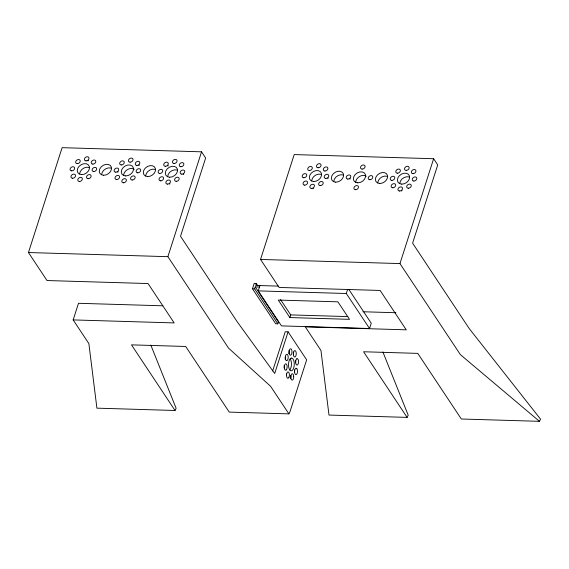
<?xml version="1.0" encoding="UTF-8"?>
<svg xmlns="http://www.w3.org/2000/svg" width="569" height="569" viewBox="0 0 569 569"><rect width="100%" height="100%" fill="white"/><g stroke="black" fill="none" stroke-linecap="round" stroke-linejoin="round"><path stroke-width="0.85" d="M162.89 305.802L78.501 303.291L73.166 319.913L174.171 322.922L148.047 283.547L47.035 280.538L28.45 252.529L62.113 147.67L201.547 151.823L205.651 158.004L180.522 236.256L237.095 321.613L274.706 373.484L288.078 331.834L285.24 331.748L272.643 371.009M288.078 331.834L306.655 359.828L290.005 411.7L288.903 413.876L270.595 386.287L228.574 348.15L167.883 256.676L201.547 151.823M407.112 417.39L328.996 415.064L320.959 350.497L305.247 326.826L406.259 329.828L380.128 290.453L279.123 287.445L260.538 259.436L294.201 154.576L433.635 158.73L437.732 164.91L412.61 243.162L469.183 328.526L540.55 419.154L539.448 421.33L461.331 419.004L417.781 353.377L363.57 351.763L407.112 417.39L408.215 415.214L382.88 351.941M259.485 287.032L255.225 286.904L278.447 321.905L277.828 323.832L275.702 323.768L252.472 288.768L254.179 283.447L256.313 283.511L257.764 285.702M277.828 323.832L254.606 288.832L255.225 286.904M256.313 283.511L255.694 285.439L278.447 286.115M348.982 289.649L371.244 323.192L369.537 328.512L281.47 325.888L258.248 290.887L259.955 285.567M289.87 317.559L278.255 300.062L337.908 301.833L349.522 319.337L289.87 317.559L290.723 314.899L280.56 299.586M369.537 328.512L346.308 293.512L347.545 289.649M539.448 421.33L460.392 354.643L399.964 263.582L433.635 158.73M73.166 319.913L88.871 343.591L96.908 408.158L175.032 410.484L176.134 408.307L150.799 345.034M28.45 252.529L167.883 256.676M260.538 259.436L399.964 263.582M252.472 288.768L254.606 288.832M258.248 290.887L346.308 293.512M362.994 311.755L395.868 312.737M290.723 314.899L347.744 316.599M288.903 413.876L229.243 412.098L185.693 346.471L131.482 344.857L175.032 410.484M290.738 375.412L290.844 376.201A3.186 1.437 -88.3 0 1 290.581 378.591M333.719 181.497A6.586 4.95 -33.6 0 1 343.071 174.975M355.732 182.151A6.586 4.95 -33.6 0 1 359.686 176.426A6.586 4.95 -33.6 0 1 366.322 176.219M349.764 179.064A2.468 1.856 -33.6 0 1 350.326 178.751M312.943 188.808A2.468 1.856 -33.6 0 1 313.427 188.389M327.751 178.41A2.468 1.856 -33.6 0 1 328.306 178.09M311.698 180.835A6.586 4.95 -33.6 0 1 321.051 174.32M401.494 191.006A2.468 1.856 -33.6 0 1 402.055 190.693M399.765 183.46A6.586 4.95 -33.6 0 1 409.118 176.938M377.745 182.805A6.586 4.95 -33.6 0 1 387.098 176.283M79.617 173.929A6.586 4.95 -33.6 0 1 88.97 167.414M169.406 184.1A2.468 1.856 -33.6 0 1 169.967 183.787M183.239 174.541A2.468 1.856 -33.6 0 1 183.723 174.121M87.967 160.863A2.468 1.856 -33.6 0 1 88.529 160.55M294.514 369.942A3.186 1.437 -88.3 0 1 294.536 372.375M145.664 175.899A6.586 4.95 -33.6 0 1 155.017 169.377M167.677 176.554A6.586 4.95 -33.6 0 1 177.03 170.031M101.631 174.583A6.586 4.95 -33.6 0 1 110.983 168.068M123.644 175.245A6.586 4.95 -33.6 0 1 127.598 169.519A6.586 4.95 -33.6 0 1 134.241 169.313M285.325 356.727A3.186 1.437 -88.3 0 1 285.062 359.117M138.808 165.423A2.468 1.856 -33.6 0 1 139.369 165.11M117.676 172.158A2.468 1.856 -33.6 0 1 118.238 171.838M290.226 358.996A6.373 2.881 -88.3 0 1 291.392 362.994L291.42 364.651A6.373 2.881 -88.3 0 1 289.742 370.021M293.284 352.296A3.186 1.437 -88.3 0 1 293.305 354.729M284.166 365.518A3.186 1.437 -88.3 0 1 284.187 367.944M286.513 373.947A3.186 1.437 -88.3 0 1 286.534 375.59M295.567 360.362A3.186 1.437 -88.3 0 1 295.588 362.794M289.002 350.468A3.186 1.437 -88.3 0 1 289.102 351.251L289.109 352.083A3.186 1.437 -88.3 0 1 288.839 353.648M167.834 165.956A2.468 1.856 -33.6 0 1 168.431 165.771M293.647 352.062L293.462 352.808A3.186 1.437 -88.3 0 0 293.953 356.471A3.186 1.437 -88.3 0 0 295.709 356.194L295.965 355.561A3.186 1.437 -88.3 0 0 295.66 351.151A3.186 1.437 -88.3 0 0 293.647 352.062M296.869 358.762L296.513 359.032A3.186 1.437 -88.3 0 0 295.667 362.524A3.186 1.437 -88.3 0 0 296.933 365.056L297.31 364.999A3.186 1.437 -88.3 0 0 298.512 361.237A3.186 1.437 -88.3 0 0 296.869 358.762M286.264 369.871L285.908 370.149A3.186 1.437 -88.3 0 1 284.265 367.674A3.186 1.437 -88.3 0 1 285.474 363.911L285.844 363.847A3.186 1.437 -88.3 0 1 287.11 366.386A3.186 1.437 -88.3 0 1 286.264 369.871M291.669 358.093L290.915 358.235A6.373 2.881 -88.3 0 0 288.519 364.174L288.547 365.831A6.373 2.881 -88.3 0 0 291.115 370.817L291.861 370.675A6.373 2.881 -88.3 0 0 294.258 364.736L294.23 363.079A6.373 2.881 -88.3 0 0 291.669 358.093M296.89 368.79L296.556 368.435A3.186 1.437 -88.3 0 0 294.87 369.701A3.186 1.437 -88.3 0 0 294.906 373.57L295.183 374.118A3.186 1.437 -88.3 0 0 297.196 373.207A3.186 1.437 -88.3 0 0 296.89 368.79M286.221 360.476L285.887 360.113A3.186 1.437 -88.3 0 1 285.581 355.703A3.186 1.437 -88.3 0 1 287.601 354.793L287.871 355.333A3.186 1.437 -88.3 0 1 287.907 359.203A3.186 1.437 -88.3 0 1 286.221 360.476M293.682 376.287L293.576 375.497A3.186 1.437 -88.3 0 0 292.039 373.812A3.186 1.437 -88.3 0 0 290.823 376.742L290.83 377.574A3.186 1.437 -88.3 0 0 292.473 380.049A3.186 1.437 -88.3 0 0 293.682 376.287M289.201 353.406L289.095 352.624A3.186 1.437 -88.3 0 1 290.304 348.861A3.186 1.437 -88.3 0 1 291.947 351.336L291.954 352.161A3.186 1.437 -88.3 0 1 290.738 355.099A3.186 1.437 -88.3 0 1 289.201 353.406M379.751 183.488A6.586 4.95 -33.6 0 0 387.482 175.394A6.586 4.95 -33.6 0 0 377.311 175.088A6.586 4.95 -33.6 0 0 379.751 183.488M401.764 184.143A6.586 4.95 -33.6 0 0 409.495 176.049A6.586 4.95 -33.6 0 0 399.324 175.743A6.586 4.95 -33.6 0 0 401.764 184.143M391.856 180.38A2.468 1.856 -33.6 0 0 394.758 177.343A2.468 1.856 -33.6 0 0 390.946 177.229A2.468 1.856 -33.6 0 0 391.856 180.38M392.745 187.763A2.468 1.856 -33.6 0 0 395.64 184.733A2.468 1.856 -33.6 0 0 391.828 184.619A2.468 1.856 -33.6 0 0 392.745 187.763M406.174 170.401A2.468 1.856 -33.6 0 0 409.075 167.364A2.468 1.856 -33.6 0 0 405.263 167.25A2.468 1.856 -33.6 0 0 406.174 170.401M397.425 173.189A2.468 1.856 -33.6 0 0 400.32 170.152A2.468 1.856 -33.6 0 0 396.508 170.039A2.468 1.856 -33.6 0 0 397.425 173.189M412.994 173.652A2.468 1.856 -33.6 0 0 415.889 170.615A2.468 1.856 -33.6 0 0 412.077 170.501A2.468 1.856 -33.6 0 0 412.994 173.652M413.876 181.034A2.468 1.856 -33.6 0 0 416.771 177.997A2.468 1.856 -33.6 0 0 412.959 177.884A2.468 1.856 -33.6 0 0 413.876 181.034M408.307 188.232A2.468 1.856 -33.6 0 0 411.209 185.195A2.468 1.856 -33.6 0 0 407.397 185.081A2.468 1.856 -33.6 0 0 408.307 188.232M399.559 191.02A2.468 1.856 -33.6 0 0 402.454 187.983A2.468 1.856 -33.6 0 0 398.641 187.87A2.468 1.856 -33.6 0 0 399.559 191.02M313.704 181.525A6.586 4.95 -33.6 0 0 321.435 173.431A6.586 4.95 -33.6 0 0 311.264 173.125A6.586 4.95 -33.6 0 0 313.704 181.525M309.365 170.565A2.468 1.856 -33.6 0 0 312.26 167.528A2.468 1.856 -33.6 0 0 308.448 167.414A2.468 1.856 -33.6 0 0 309.365 170.565M303.796 177.763A2.468 1.856 -33.6 0 0 306.698 174.726A2.468 1.856 -33.6 0 0 302.886 174.612A2.468 1.856 -33.6 0 0 303.796 177.763M304.678 185.145A2.468 1.856 -33.6 0 0 307.58 182.108A2.468 1.856 -33.6 0 0 303.768 181.995A2.468 1.856 -33.6 0 0 304.678 185.145M320.247 185.608A2.468 1.856 -33.6 0 0 323.149 182.571A2.468 1.856 -33.6 0 0 319.337 182.457A2.468 1.856 -33.6 0 0 320.247 185.608M325.817 178.417A2.468 1.856 -33.6 0 0 328.711 175.38A2.468 1.856 -33.6 0 0 324.899 175.266A2.468 1.856 -33.6 0 0 325.817 178.417M324.927 171.027A2.468 1.856 -33.6 0 0 327.829 167.99A2.468 1.856 -33.6 0 0 324.017 167.883A2.468 1.856 -33.6 0 0 324.927 171.027M318.114 167.777A2.468 1.856 -33.6 0 0 321.016 164.74A2.468 1.856 -33.6 0 0 317.203 164.626A2.468 1.856 -33.6 0 0 318.114 167.777M311.492 188.396A2.468 1.856 -33.6 0 0 314.394 185.359A2.468 1.856 -33.6 0 0 310.582 185.245A2.468 1.856 -33.6 0 0 311.492 188.396M347.83 179.071A2.468 1.856 -33.6 0 0 350.724 176.034A2.468 1.856 -33.6 0 0 346.912 175.921A2.468 1.856 -33.6 0 0 347.83 179.071M357.73 182.834A6.586 4.95 -33.6 0 0 365.462 174.74A6.586 4.95 -33.6 0 0 355.298 174.434A6.586 4.95 -33.6 0 0 357.73 182.834M335.717 182.18A6.586 4.95 -33.6 0 0 343.448 174.086A6.586 4.95 -33.6 0 0 333.278 173.78A6.586 4.95 -33.6 0 0 335.717 182.18M362.147 169.085A2.468 1.856 -33.6 0 0 365.049 166.056A2.468 1.856 -33.6 0 0 361.23 165.942A2.468 1.856 -33.6 0 0 362.147 169.085M369.843 179.726A2.468 1.856 -33.6 0 0 372.745 176.689A2.468 1.856 -33.6 0 0 368.932 176.575A2.468 1.856 -33.6 0 0 369.843 179.726M355.525 189.705A2.468 1.856 -33.6 0 0 358.427 186.668A2.468 1.856 -33.6 0 0 354.615 186.561A2.468 1.856 -33.6 0 0 355.525 189.705M123.445 182.798A2.468 1.856 -33.6 0 0 126.339 179.761A2.468 1.856 -33.6 0 0 122.527 179.648A2.468 1.856 -33.6 0 0 123.445 182.798M174.093 163.495A2.468 1.856 -33.6 0 0 176.995 160.458A2.468 1.856 -33.6 0 0 173.175 160.344A2.468 1.856 -33.6 0 0 174.093 163.495M180.906 166.745A2.468 1.856 -33.6 0 0 183.808 163.708A2.468 1.856 -33.6 0 0 179.996 163.595A2.468 1.856 -33.6 0 0 180.906 166.745M71.715 170.856A2.468 1.856 -33.6 0 0 74.61 167.819A2.468 1.856 -33.6 0 0 70.798 167.706A2.468 1.856 -33.6 0 0 71.715 170.856M72.597 178.239A2.468 1.856 -33.6 0 0 75.499 175.202A2.468 1.856 -33.6 0 0 71.68 175.088A2.468 1.856 -33.6 0 0 72.597 178.239M86.033 160.871A2.468 1.856 -33.6 0 0 88.928 157.833A2.468 1.856 -33.6 0 0 85.115 157.72A2.468 1.856 -33.6 0 0 86.033 160.871M81.616 174.619A6.586 4.95 -33.6 0 0 89.347 166.518A6.586 4.95 -33.6 0 0 79.183 166.219A6.586 4.95 -33.6 0 0 81.616 174.619M92.847 164.121A2.468 1.856 -33.6 0 0 95.741 161.084A2.468 1.856 -33.6 0 0 91.929 160.97A2.468 1.856 -33.6 0 0 92.847 164.121M93.729 171.511A2.468 1.856 -33.6 0 0 96.63 168.474A2.468 1.856 -33.6 0 0 92.818 168.36A2.468 1.856 -33.6 0 0 93.729 171.511M79.411 181.49A2.468 1.856 -33.6 0 0 82.313 178.453A2.468 1.856 -33.6 0 0 78.494 178.339A2.468 1.856 -33.6 0 0 79.411 181.49M181.788 174.128A2.468 1.856 -33.6 0 0 184.69 171.091A2.468 1.856 -33.6 0 0 180.878 170.977A2.468 1.856 -33.6 0 0 181.788 174.128M88.167 178.702A2.468 1.856 -33.6 0 0 91.061 175.665A2.468 1.856 -33.6 0 0 87.249 175.551A2.468 1.856 -33.6 0 0 88.167 178.702M77.277 163.659A2.468 1.856 -33.6 0 0 80.179 160.622A2.468 1.856 -33.6 0 0 76.367 160.508A2.468 1.856 -33.6 0 0 77.277 163.659M136.873 165.43A2.468 1.856 -33.6 0 0 139.775 162.4A2.468 1.856 -33.6 0 0 135.963 162.286A2.468 1.856 -33.6 0 0 136.873 165.43M137.762 172.82A2.468 1.856 -33.6 0 0 140.657 169.782A2.468 1.856 -33.6 0 0 136.845 169.669A2.468 1.856 -33.6 0 0 137.762 172.82M130.059 162.179A2.468 1.856 -33.6 0 0 132.961 159.142A2.468 1.856 -33.6 0 0 129.149 159.036A2.468 1.856 -33.6 0 0 130.059 162.179M125.649 175.928A6.586 4.95 -33.6 0 0 133.381 167.834A6.586 4.95 -33.6 0 0 123.21 167.528A6.586 4.95 -33.6 0 0 125.649 175.928M132.193 180.01A2.468 1.856 -33.6 0 0 135.095 176.973A2.468 1.856 -33.6 0 0 131.283 176.859A2.468 1.856 -33.6 0 0 132.193 180.01M121.311 164.967A2.468 1.856 -33.6 0 0 124.206 161.93A2.468 1.856 -33.6 0 0 120.393 161.824A2.468 1.856 -33.6 0 0 121.311 164.967M116.631 179.548A2.468 1.856 -33.6 0 0 119.526 176.511A2.468 1.856 -33.6 0 0 115.713 176.397A2.468 1.856 -33.6 0 0 116.631 179.548M115.742 172.165A2.468 1.856 -33.6 0 0 118.644 169.128A2.468 1.856 -33.6 0 0 114.831 169.014A2.468 1.856 -33.6 0 0 115.742 172.165M176.226 181.326A2.468 1.856 -33.6 0 0 179.128 178.289A2.468 1.856 -33.6 0 0 175.309 178.175A2.468 1.856 -33.6 0 0 176.226 181.326M167.471 184.107A2.468 1.856 -33.6 0 0 170.373 181.077A2.468 1.856 -33.6 0 0 166.561 180.963A2.468 1.856 -33.6 0 0 167.471 184.107M169.676 177.236A6.586 4.95 -33.6 0 0 177.414 169.142A6.586 4.95 -33.6 0 0 167.243 168.837A6.586 4.95 -33.6 0 0 169.676 177.236M165.337 166.283A2.468 1.856 -33.6 0 0 168.239 163.246A2.468 1.856 -33.6 0 0 164.427 163.132A2.468 1.856 -33.6 0 0 165.337 166.283M147.663 176.582A6.586 4.95 -33.6 0 0 155.394 168.488A6.586 4.95 -33.6 0 0 145.23 168.182A6.586 4.95 -33.6 0 0 147.663 176.582M159.775 173.474A2.468 1.856 -33.6 0 0 162.677 170.437A2.468 1.856 -33.6 0 0 158.858 170.323A2.468 1.856 -33.6 0 0 159.775 173.474M103.629 175.273A6.586 4.95 -33.6 0 0 111.368 167.179A6.586 4.95 -33.6 0 0 101.197 166.873A6.586 4.95 -33.6 0 0 103.629 175.273M160.657 180.857A2.468 1.856 -33.6 0 0 163.559 177.827A2.468 1.856 -33.6 0 0 159.747 177.713A2.468 1.856 -33.6 0 0 160.657 180.857M289.016 377.162A3.186 1.437 -88.3 0 0 288.305 371.962A3.186 1.437 -88.3 0 0 286.591 376.166A3.186 1.437 -88.3 0 0 289.016 377.162"/></g></svg>
